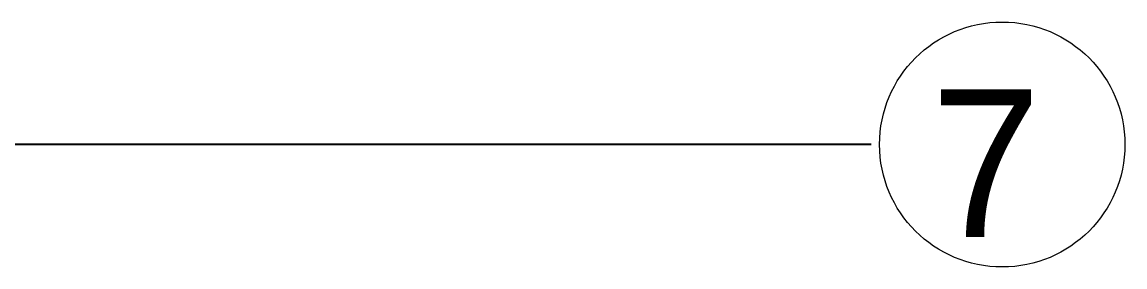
# Model space of a CAD drawing. Header units: metres. Extents: x 75097 to 220695, y -1557923 to -1361206.
# Drawn here: x 176076 to 179796, y -1411902 to -1411074 of the extents above; entities that cross this region are included whole.
import ezdxf

# ---------------------------------------------------------------- set-up
doc = ezdxf.new("R2010")
doc.units = ezdxf.units.M
doc.layers.get('0').update_dxf_attribs({"lineweight": 0})
doc.layers.add('A-100 - Copy$0$axes', color=8, linetype='Continuous')
doc.layers.add('A-100 - Copy$0$AxisBalloons_2', color=8, linetype='Continuous', lineweight=0)
doc.layers.add('A-100 - Copy$0$TEXT', color=8, linetype='Continuous', lineweight=0)
doc.styles.add('A-100 - Copy$0$Standard', font='GOTHIC.TTF')

# ---------------------------------------------------------------- blocks, each defined once
blk = doc.blocks.new('A-100 - Copy')
at = {"layer": 'A-100 - Copy$0$axes'}
blk.add_line((178940.3, -1411488.2, 2.4), (95846.6, -1411488.2, 2.4), dxfattribs=at)
at = {"layer": 'A-100 - Copy$0$AxisBalloons_2'}
blk.add_circle((179382.2, -1411488.2, 0), 413.9, dxfattribs=at)
at = {"layer": 'A-100 - Copy$0$TEXT', "insert": (179140.8, -1411301.3, 0), "char_height": 500, "attachment_point": 1, "style": 'A-100 - Copy$0$Standard'}
blk.add_mtext_dynamic_manual_height_columns('7', width=1.122, gutter_width=1, heights=[0], dxfattribs=at)

msp = doc.modelspace()

# ---------------------------------------------------------------- block references
msp.add_blockref('A-100 - Copy', (0, 0))

doc.saveas('drawing.dxf')
